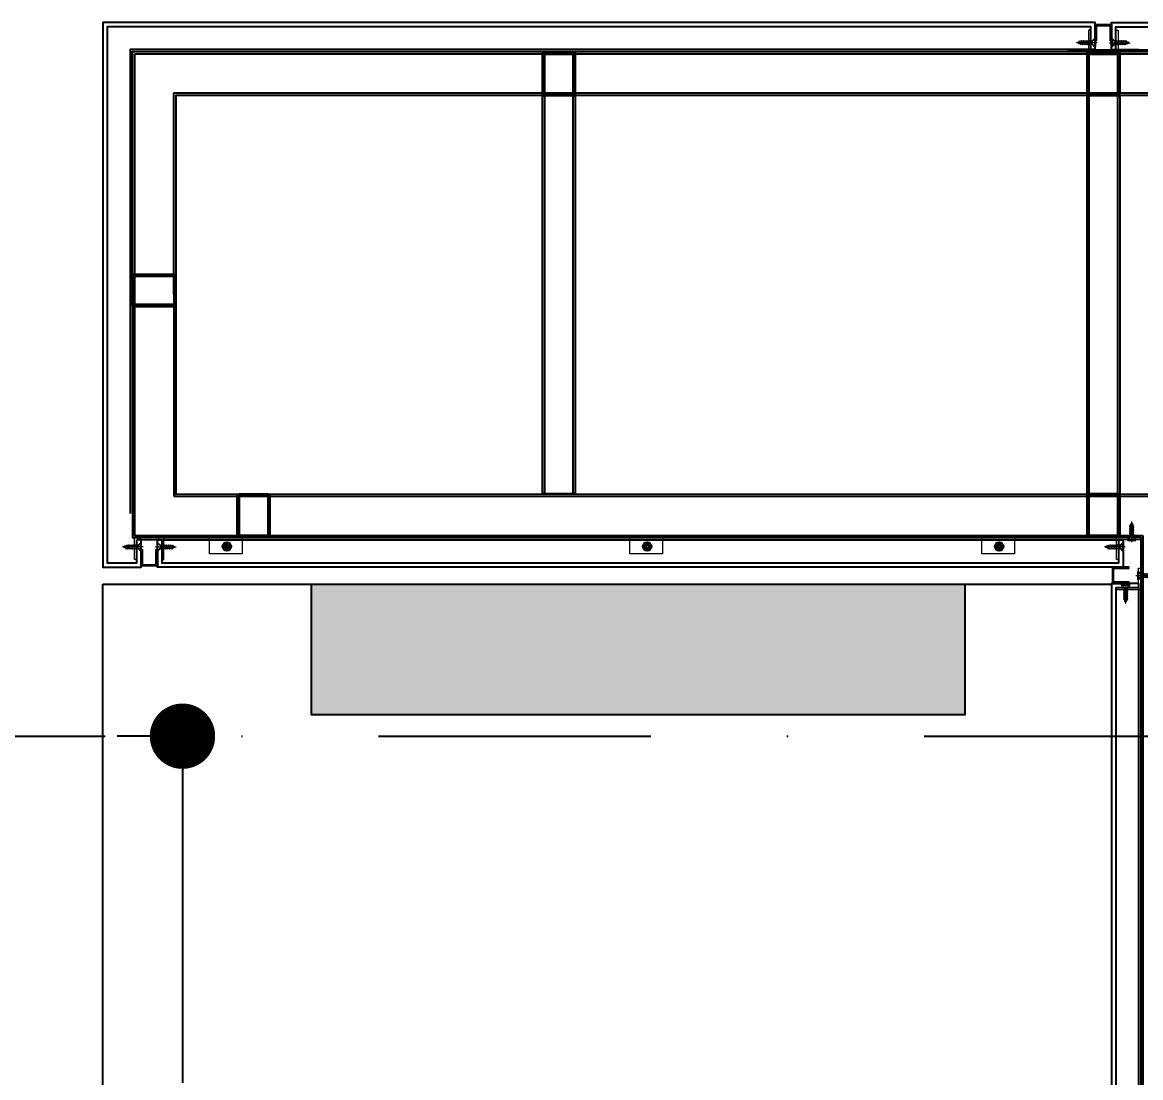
# Model space of a CAD drawing. Extents: x 58467 to 79089, y -33726 to -17391.
# Drawn here: x 68721 to 68823.6, y -18731.4 to -18634.5 of the extents above; entities that cross this region are included whole.
import ezdxf
from ezdxf.enums import TextEntityAlignment as Align

# ---------------------------------------------------------------- set-up
doc = ezdxf.new("R2010")
doc.units = 0
doc.header["$LTSCALE"] = 100
for name, pattern in [('DASHDOT', [1, 0.5, -0.25, 0, -0.25]), ('DASHDOT2', [0.5, 0.25, -0.125, 0, -0.125]), ('HIDDEN', [0.375, 0.25, -0.125])]:
    doc.linetypes.add(name, pattern=pattern)
for name, color, linetype, lineweight in [('ALG', 1, 'Continuous', 0), ('AX', 1, 'DASHDOT', 20), ('HSP', 251, 'Continuous', 30), ('PTR', 252, 'Continuous', 25)]:
    doc.layers.add(name, color=color, linetype=linetype, lineweight=lineweight)
doc.layers.add('ARC_KDY-ID-ED-01$0$BA_guide', color=230, linetype='Continuous', plot=False)
for name, color, linetype in [('BA_axis', 5, 'DASHDOT2'), ('BA_dim_ext', 185, 'Continuous'), ('CLG', 12, 'Continuous'), ('Kompozit', 122, 'Continuous'), ('VD', 11, 'Continuous')]:
    doc.layers.add(name, color=color, linetype=linetype)
doc.styles.add('dim', font='simplex.shx', dxfattribs={"width": 0.7})
doc.styles.add('text1', font='arial.ttf', dxfattribs={"height": 20})
doc.dimstyles.new('1_100', dxfattribs={"dimtxt": 8, "dimasz": 3, "dimexe": 6, "dimexo": 0, "dimgap": 2, "dimtad": 0, "dimdec": 1, "dimzin": 11, "dimtxsty": 'dim', "dimblk": 'DOT', "dimcen": 0, "dimdle": 1.25, "dimclrt": 256, "dimadec": 0, "dimazin": 0, "dimtfac": 1.25, "dimtdec": 1, "dimtix": 1, "dimtofl": 0, "dimtmove": 1, "dimatfit": 3, "dimldrblk": 'DOT', "dimfxl": 20, "dimfxlon": 1, "dimtolj": 1, "dimtzin": 0, "dimarcsym": 0})

# ---------------------------------------------------------------- blocks, each defined once
blk = doc.blocks.new('*U176')
blk.add_line((0, 0), (0, -696))
at = {"linetype": 'Continuous', "style": 'text1'}
blk.add_attdef('1', text='', height=40, dxfattribs=at).set_placement((0, 38), align=Align.MIDDLE)
blk = doc.blocks.new('AXIS')
at = {"layer": 'BA_axis', "rotation": 90}
blk.add_blockref('*U176', (56.44, -31148.27), dxfattribs=at)
blk = doc.blocks.new('_Dot')
at = {"color": 0, "linetype": 'ByBlock', "lineweight": -2}
blk.add_line((-0.5, 0), (-1, 0), dxfattribs=at)
at = {"color": 0, "linetype": 'ByBlock', "const_width": 0.5}
blk.add_lwpolyline([(-0.25, 0, 1), (0.25, 0, 1)], format="xyb", close=True, dxfattribs=at)
blk = doc.blocks.new('*D26')
at = {"layer": 'BA_dim_ext', "color": 0, "lineweight": -2, "transparency": 16777216}
for p, q in [((188.73, -31148.27), (182.73, -31148.27)), ((188.73, -31154.27), (188.73, -31180.09)), ((188.73, -31230.31), (188.73, -31204.49)), ((188.73, -31236.31), (182.73, -31236.31))]:
    blk.add_line(p, q, dxfattribs=at)
at = {"layer": 'DEFPOINTS', "color": 0, "transparency": 16777216}
for p in [(188.73, -31148.27), (188.73, -31148.27), (188.73, -31236.31)]:
    blk.add_point(p, dxfattribs=at)
at = {"layer": 'BA_dim_ext', "color": 0, "lineweight": -2, "transparency": 16777216, "xscale": 6, "yscale": 6, "zscale": 6}
for p, rotation in [((188.73, -31148.27), 90), ((188.73, -31236.31), 270)]:
    blk.add_blockref('_Dot', p, dxfattribs=dict(at, rotation=rotation))
at = {"layer": 'BA_dim_ext', "color": 2, "transparency": 16777216, "insert": (188.73, -31192.29), "char_height": 18, "attachment_point": 5, "rotation": 90, "style": 'dim'}
blk.add_mtext('\\A1;88', dxfattribs=at)
blk = doc.blocks.new('V39-YBG')
at = {"layer": 'VD'}
for p, q in [((-1.2, 1.2), (-2.8, 0.5)), ((-2.8, 0.5), (-2.8, -0.5)), ((-1.4, 0.4), (-2.8, 0.5)), ((-0.7, 0.7), (-1.4, 0.4)), ((-1.4, 0.4), (-1.4, -0.4)), ((-0.5, 2.8), (-1.2, 1.2)), ((-1.2, 1.2), (-0.7, 0.7)), ((-0.4, 1.4), (-0.7, 0.7)), ((-0.5, 2.8), (0.5, 2.8)), ((-0.4, 1.4), (-0.5, 2.8)), ((-0.4, 1.4), (0.4, 1.4)), ((0.4, 1.4), (0.5, 2.8)), ((0.4, 1.4), (0.7, 0.7)), ((0.5, 2.8), (1.2, 1.2)), ((0.7, 0.7), (1.2, 1.2)), ((0.7, 0.7), (1.4, 0.4)), ((1.2, 1.2), (2.8, 0.5)), ((1.4, 0.4), (2.8, 0.5)), ((1.4, 0.4), (1.4, -0.4)), ((2.8, 0.5), (2.8, -0.5)), ((-1.4, -0.4), (-2.8, -0.5)), ((-1.2, -1.2), (-2.8, -0.5)), ((-0.7, -0.7), (-1.4, -0.4)), ((-1.2, -1.2), (-0.7, -0.7)), ((-0.5, -2.8), (-1.2, -1.2)), ((-0.4, -1.4), (-0.7, -0.7)), ((-0.4, -1.4), (-0.5, -2.8)), ((-0.5, -2.8), (0.5, -2.8)), ((-0.4, -1.4), (0.4, -1.4)), ((0.4, -1.4), (0.7, -0.7)), ((0.4, -1.4), (0.5, -2.8)), ((0.5, -2.8), (1.2, -1.2)), ((0.7, -0.7), (1.4, -0.4)), ((0.7, -0.7), (1.2, -1.2)), ((1.2, -1.2), (2.8, -0.5)), ((1.4, -0.4), (2.8, -0.5))]:
    blk.add_line(p, q, dxfattribs=at)
blk.add_circle((0, 0), 3.95, dxfattribs=at)
blk = doc.blocks.new('39HB-16')
at = {"layer": 'AX'}
blk.add_line((1.9, 0), (-17.1, 0), dxfattribs=at)
at = {"layer": 'VD'}
for p, q in [((-15.7, 0), (-14.9, 0.4)), ((-14.5, -0.4), (-15.7, 0)), ((-14.9, 0.4), (-14.6, 1)), ((-14.6, 1), (-14.5, 0.6)), ((-14.5, 0.6), (-13.6, 1.1)), ((-13.6, 1.1), (-13.3, 2)), ((-13.3, 2), (-13, 1.1)), ((-13, 1.1), (-12, 1.1)), ((-12, 1.1), (-11.7, 2)), ((-11.7, 2), (-11.4, 1.1)), ((-11.4, 1.1), (-10.4, 1.1)), ((-10.4, 1.1), (-10.1, 2)), ((-10.1, 2), (-9.8, 1.1)), ((-9.8, 1.1), (-8.8, 1.1)), ((-8.8, 1.1), (-8.5, 2)), ((-8.5, 2), (-8.2, 1.1)), ((-8.2, 1.1), (-7.2, 1.1)), ((-7.2, 1.1), (-6.9, 2)), ((-6.9, 2), (-6.6, 1.1)), ((-6.6, 1.1), (-5.6, 1.1)), ((-5.6, 1.1), (-5.3, 2)), ((-5.3, 2), (-5.1, 1.1)), ((-5.1, 1.1), (-4.1, 1.1)), ((-4.1, 1.1), (-3.8, 2)), ((-3.8, 2), (-3.5, 1.1)), ((-3.5, 1.1), (-3, 1.1)), ((-2.7, 1.3), (-0.2, 3.8)), ((-0.2, 3.8), (0, 3.8)), ((-0.2, 3.8), (-0.2, -3.8)), ((0, 3.8), (0, -3.8)), ((-14.3, -1.2), (-14.5, -0.4)), ((-14.1, -0.6), (-14.3, -1.2)), ((-12.8, -1.1), (-14.1, -0.6)), ((-12.5, -2), (-12.8, -1.1)), ((-12.2, -1.1), (-12.5, -2)), ((-11.2, -1.1), (-12.2, -1.1)), ((-10.9, -2), (-11.2, -1.1)), ((-10.6, -1.1), (-10.9, -2)), ((-9.6, -1.1), (-10.6, -1.1)), ((-9.3, -2), (-9.6, -1.1)), ((-9, -1.1), (-9.3, -2)), ((-8, -1.1), (-9, -1.1)), ((-7.7, -2), (-8, -1.1)), ((-7.4, -1.1), (-7.7, -2)), ((-6.4, -1.1), (-7.4, -1.1)), ((-6.1, -2), (-6.4, -1.1)), ((-5.8, -1.1), (-6.1, -2)), ((-4.8, -1.1), (-5.8, -1.1)), ((-4.5, -2), (-4.8, -1.1)), ((-4.3, -1.1), (-4.5, -2)), ((-3.1, -1.1), (-4.3, -1.1)), ((-0.2, -3.8), (-2.7, -1.3)), ((0, -3.8), (-0.2, -3.8))]:
    blk.add_line(p, q, dxfattribs=at)
for centre, start, end in [((-3, 1.6), 270, 316.0052), ((-3.1, -1.6), 44.5508, 90)]:
    blk.add_arc(centre, 0.5, start, end, dxfattribs=at)
blk = doc.blocks.new('A$C56216D09')
h = blk.add_hatch(color=251)
h.dxf.hatch_style = 1
h.paths.add_polyline_path([(91.11, -0.21), (92.61, -0.21), (92.61, -1.71), (92.51, -1.71), (92.51, -0.31), (91.21, -0.31), (91.21, -1.71), (91.11, -1.71)])
h = blk.add_hatch(color=251)
h.dxf.hatch_style = 1
h.paths.add_polyline_path([(5, -49.91), (3.5, -49.91), (3.5, -48.41), (3.6, -48.41), (3.6, -49.81), (4.9, -49.81), (4.9, -48.41), (5, -48.41)])
h = blk.add_hatch(color=251)
h.dxf.hatch_style = 1
h.paths.add_polyline_path([(92.7, -50.01), (92.7, -51.51), (94.2, -51.51), (94.2, -51.41), (92.8, -51.41), (92.8, -50.11), (94.2, -50.11), (94.2, -50.01)])
at = {"layer": 'ARC_KDY-ID-ED-01$0$BA_guide'}
h = blk.add_hatch(color=251, dxfattribs=at)
h.dxf.hatch_style = 1
h.paths.add_polyline_path([(19.14, -51.58), (79.14, -51.58), (79.14, -63.58), (19.14, -63.58)])
at = {"layer": 'PTR'}
h = blk.add_hatch(dxfattribs=at)
h.set_pattern_fill('STEEL', color=256, scale=0.05, angle=450)
h.set_pattern_definition([(135, (1678.29795, -21281.32032), (-0.1122532015, -0.1122532015), []), (135, (1678.21857, -21281.32032), (-0.1122532015, -0.1122532015), [])])
h.paths.add_polyline_path([(43.16, -2.91), (43.16, -6.51), (40.56, -6.51), (40.56, -2.91)], flags=16)
edge = h.paths.add_edge_path()
edge.add_line((43.36, -2.91), (43.36, -6.51))
edge.add_arc((43.16, -6.51), 0.2, -90, 0, ccw=False)
edge.add_line((43.16, -6.71), (40.56, -6.71))
edge.add_arc((40.56, -6.51), 0.2, 180, 270, ccw=False)
edge.add_line((40.36, -6.51), (40.36, -2.91))
edge.add_arc((40.56, -2.91), 0.2, 90, 180, ccw=False)
edge.add_line((40.56, -2.71), (43.16, -2.71))
edge.add_arc((43.16, -2.91), 0.2, 0, 90, ccw=False)
h = blk.add_hatch(dxfattribs=at)
h.set_pattern_fill('STEEL', color=256, scale=0.05, angle=450)
h.set_pattern_definition([(135, (1728.29795, -21281.32045), (-0.1122532015, -0.1122532015), []), (135, (1728.21857, -21281.32045), (-0.1122532015, -0.1122532015), [])])
h.paths.add_polyline_path([(93.16, -2.91), (93.16, -6.51), (90.56, -6.51), (90.56, -2.91)], flags=16)
edge = h.paths.add_edge_path()
edge.add_line((93.36, -2.91), (93.36, -6.51))
edge.add_arc((93.16, -6.51), 0.2, 270, 360, ccw=False)
edge.add_line((93.16, -6.71), (90.56, -6.71))
edge.add_arc((90.56, -6.51), 0.2, 180, 270, ccw=False)
edge.add_line((90.36, -6.51), (90.36, -2.91))
edge.add_arc((90.56, -2.91), 0.2, 90, 180, ccw=False)
edge.add_line((90.56, -2.71), (93.16, -2.71))
edge.add_arc((93.16, -2.91), 0.2, 0, 90, ccw=False)
h = blk.add_hatch(dxfattribs=at)
h.set_pattern_fill('STEEL', color=256, scale=0.05, angle=360)
h.set_pattern_definition([(45, (-21271.91394, -1661.05411), (-0.1122532015, 0.1122532015), []), (45, (-21271.91394, -1660.97474), (-0.1122532015, 0.1122532015), [])])
h.paths.add_polyline_path([(6.5, -25.91), (2.9, -25.91), (2.9, -23.31), (6.5, -23.31)], flags=16)
edge = h.paths.add_edge_path()
edge.add_line((6.5, -26.11), (2.9, -26.11))
edge.add_arc((2.9, -25.91), 0.2, 180, 270, ccw=False)
edge.add_line((2.7, -25.91), (2.7, -23.31))
edge.add_arc((2.9, -23.31), 0.2, 90, 180, ccw=False)
edge.add_line((2.9, -23.11), (6.5, -23.11))
edge.add_arc((6.5, -23.31), 0.2, 0, 90, ccw=False)
edge.add_line((6.7, -23.31), (6.7, -25.91))
edge.add_arc((6.5, -25.91), 0.2, -90, 0, ccw=False)
h = blk.add_hatch(dxfattribs=at)
h.set_pattern_fill('STEEL', color=256, scale=0.05, angle=450)
h.set_pattern_definition([(135, (1650.26774, -21321.91307), (-0.1122532015, -0.1122532015), []), (135, (1650.18836, -21321.91307), (-0.1122532015, -0.1122532015), [])])
h.paths.add_polyline_path([(15.13, -43.5), (15.13, -47.1), (12.53, -47.1), (12.53, -43.5)], flags=16)
edge = h.paths.add_edge_path()
edge.add_line((15.33, -43.5), (15.33, -47.1))
edge.add_arc((15.13, -47.1), 0.2, -90, 0, ccw=False)
edge.add_line((15.13, -47.3), (12.53, -47.3))
edge.add_arc((12.53, -47.1), 0.2, 180, 270, ccw=False)
edge.add_line((12.33, -47.1), (12.33, -43.5))
edge.add_arc((12.53, -43.5), 0.2, 90, 180, ccw=False)
edge.add_line((12.53, -43.3), (15.13, -43.3))
edge.add_arc((15.13, -43.5), 0.2, 0, 90, ccw=False)
h = blk.add_hatch(dxfattribs=at)
h.set_pattern_fill('STEEL', color=256, scale=0.05, angle=450)
h.set_pattern_definition([(135, (1728.29795, -21321.9132), (-0.1122532015, -0.1122532015), []), (135, (1728.21858, -21321.9132), (-0.1122532015, -0.1122532015), [])])
h.paths.add_polyline_path([(93.16, -43.5), (93.16, -47.1), (90.56, -47.1), (90.56, -43.5)], flags=16)
edge = h.paths.add_edge_path()
edge.add_line((93.36, -43.5), (93.36, -47.1))
edge.add_arc((93.16, -47.1), 0.2, -90, 0, ccw=False)
edge.add_line((93.16, -47.3), (90.56, -47.3))
edge.add_arc((90.56, -47.1), 0.2, 180, 270, ccw=False)
edge.add_line((90.36, -47.1), (90.36, -43.5))
edge.add_arc((90.56, -43.5), 0.2, 90, 180, ccw=False)
edge.add_line((90.56, -43.3), (93.16, -43.3))
edge.add_arc((93.16, -43.5), 0.2, 0, 90, ccw=False)
for points in [[(91.11, -0.21), (92.61, -0.21), (92.61, -1.71), (92.51, -1.71), (92.51, -0.31), (91.21, -0.31), (91.21, -1.71), (91.11, -1.71)], [(5, -49.91), (3.5, -49.91), (3.5, -48.41), (3.6, -48.41), (3.6, -49.81), (4.9, -49.81), (4.9, -48.41), (5, -48.41)], [(92.7, -50.01), (92.7, -51.51), (94.2, -51.51), (94.2, -51.41), (92.8, -51.41), (92.8, -50.11), (94.2, -50.11), (94.2, -50.01)]]:
    blk.add_lwpolyline(points, close=True)
at = {"layer": 'ALG'}
for p, q in [((9.78, -47.51, 1.31), (12.78, -47.51, 1.31)), ((48.38, -47.51, 1.31), (51.38, -47.51, 1.31)), ((80.71, -47.51, 1.31), (83.71, -47.51, 1.31))]:
    blk.add_line(p, q, dxfattribs=at)
at = {"layer": 'ALG', "lineweight": 5, "ltscale": 10}
for points in [[(90.51, -0.71), (90.51, -2.71), (92.71, -2.71), (92.71, -2.51), (90.71, -2.51), (90.71, -0.71)], [(93.21, -0.71), (93.21, -2.71), (91.01, -2.71), (91.01, -2.51), (93.01, -2.51), (93.01, -0.71)], [(2.9, -49.31), (2.9, -47.31), (5.1, -47.31), (5.1, -47.51), (3.1, -47.51), (3.1, -49.31)], [(5.6, -49.31), (5.6, -47.31), (3.4, -47.31), (3.4, -47.51), (5.4, -47.51), (5.4, -49.31)], [(93.07, -49.31), (93.07, -47.31), (95.27, -47.31), (95.27, -47.51), (93.27, -47.51), (93.27, -49.31)], [(95.3, -50.11), (95.3, -52.11), (93.1, -52.11), (93.1, -51.91), (95.1, -51.91), (95.1, -50.11)]]:
    blk.add_lwpolyline(points, close=True, dxfattribs=at)
at = {"layer": 'ALG', "elevation": 1.31}
for points in [[(12.78, -47.31), (12.78, -48.81), (9.78, -48.81), (9.78, -47.31)], [(51.38, -47.31), (51.38, -48.81), (48.38, -48.81), (48.38, -47.31)], [(83.71, -47.31), (83.71, -48.81), (80.71, -48.81), (80.71, -47.31)]]:
    blk.add_lwpolyline(points, close=True, dxfattribs=at)
at = {"layer": 'ARC_KDY-ID-ED-01$0$BA_guide'}
blk.add_lwpolyline([(19.14, -51.58), (79.14, -51.58), (79.14, -63.58), (19.14, -63.58)], close=True, dxfattribs=at)
at = {"layer": 'CLG'}
for points in [[(190.01, -15.92), (190.01, -2.71), (2.69, -2.71), (2.7, -47.31), (95.3, -47.3), (95.3, -346.79), (99.1, -346.79)], [(186.01, -15.92), (186.01, -6.71), (6.69, -6.71), (6.7, -43.31), (99.3, -43.3), (99.3, -346.59)]]:
    blk.add_lwpolyline(points, dxfattribs=at)
at = {"layer": 'CLG', "linetype": 'HIDDEN', "ltscale": 10}
for points in [[(189.81, -15.92), (189.81, -2.91), (2.89, -2.91), (2.9, -47.11), (95.5, -47.1), (95.5, -346.59), (99.1, -346.59)], [(186.21, -15.92), (186.21, -6.51), (6.49, -6.51), (6.5, -43.51), (99.1, -43.5), (99.1, -346.59)]]:
    blk.add_lwpolyline(points, dxfattribs=at)
at = {"layer": 'CLG'}
for points in [[(43.36, -2.91), (43.36, -6.51, -0.414214), (43.16, -6.71), (40.56, -6.71, -0.414214), (40.36, -6.51), (40.36, -2.91, -0.414214), (40.56, -2.71), (43.16, -2.71, -0.414214)], [(93.36, -2.91), (93.36, -6.51, -0.414214), (93.16, -6.71), (90.56, -6.71, -0.414214), (90.36, -6.51), (90.36, -2.91, -0.414214), (90.56, -2.71), (93.16, -2.71, -0.414214)], [(6.5, -26.11), (2.9, -26.11, -0.414214), (2.7, -25.91), (2.7, -23.31, -0.414214), (2.9, -23.11), (6.5, -23.11, -0.414214), (6.7, -23.31), (6.7, -25.91, -0.414214)], [(15.33, -43.5), (15.33, -47.1, -0.414214), (15.13, -47.3), (12.53, -47.3, -0.414214), (12.33, -47.1), (12.33, -43.5, -0.414214), (12.53, -43.3), (15.13, -43.3, -0.414214)], [(93.36, -43.5), (93.36, -47.1, -0.414214), (93.16, -47.3), (90.56, -47.3, -0.414214), (90.36, -47.1), (90.36, -43.5, -0.414214), (90.56, -43.3), (93.16, -43.3, -0.414214)]]:
    blk.add_lwpolyline(points, format="xyb", close=True, dxfattribs=at)
for points in [[(43.16, -2.91), (43.16, -6.51), (40.56, -6.51), (40.56, -2.91)], [(93.16, -2.91), (93.16, -6.51), (90.56, -6.51), (90.56, -2.91)], [(40.36, -43.3), (40.36, -6.71), (43.36, -6.71), (43.36, -43.3)], [(90.36, -43.3), (90.36, -6.71), (93.36, -6.71), (93.36, -43.3)], [(6.5, -25.91), (2.9, -25.91), (2.9, -23.31), (6.5, -23.31)], [(15.13, -43.5), (15.13, -47.1), (12.53, -47.1), (12.53, -43.5)], [(93.16, -43.5), (93.16, -47.1), (90.56, -47.1), (90.56, -43.5)]]:
    blk.add_lwpolyline(points, close=True, dxfattribs=at)
at = {"layer": 'CLG', "linetype": 'HIDDEN', "ltscale": 10}
for points in [[(40.56, -43.3), (40.56, -6.71), (43.16, -6.71), (43.16, -43.3)], [(90.56, -43.3), (90.56, -6.71), (93.16, -6.71), (93.16, -43.3)]]:
    blk.add_lwpolyline(points, close=True, dxfattribs=at)
at = {"layer": 'Kompozit'}
blk.add_line((5.4, -47.51), (93.27, -47.51), dxfattribs=at)
for points in [[(91.11, -2.51), (91.11, -0.01), (0, 0), (0, -50.01), (3.5, -50.01), (3.5, -47.51), (3.1, -47.51)], [(92.61, -2.51), (92.61, -0.01), (192.7, 0), (192.7, -14.62), (190.2, -14.62), (190.2, -14.22), (190.6, -14.22)], [(90.71, -2.51), (90.71, -0.41), (0.4, -0.4), (0.4, -49.61), (3.1, -49.61), (3.1, -47.51)], [(93.01, -2.51), (93.01, -0.41), (192.3, -0.4), (192.3, -14.22), (190.6, -14.22), (190.6, -14.22)], [(88.61, -2.51), (91.11, -2.5), (2.5, -2.5), (2.5, -45.09)], [(95.11, -2.51), (92.61, -2.51), (190.2, -2.5), (190.2, -14.22)], [(93.67, -47.51), (93.67, -50.01), (5, -50.01), (5, -47.51), (5.4, -47.51), (5.4, -49.61), (93.27, -49.61), (93.27, -47.51), (93.67, -47.51)], [(95.1, -51.51), (92.6, -51.51), (92.6, -209.68), (95.1, -209.68)], [(95.1, -51.91), (93, -51.91), (93, -209.28), (95.1, -209.28)], [(95.1, -51.51), (95.1, -209.68)]]:
    blk.add_lwpolyline(points, dxfattribs=at)
blk.add_lwpolyline([(0, -51.58), (92.6, -51.58), (92.6, -209.68), (0, -209.68)], close=True, dxfattribs=at)
at = {"xscale": 0.1, "yscale": 0.1, "zscale": 0.1, "rotation": 270}
for p in [(11.37, -48.13, 1.31), (49.98, -48.13, 1.31), (82.3, -48.13, 1.31)]:
    blk.add_blockref('V39-YBG', p, dxfattribs=at)
at = {"layer": 'HSP', "yscale": 0.1, "zscale": 0.1}
for p, xscale in [((91.11, -1.87), 0.1), ((92.61, -1.87), -0.1), ((95.04, -50.79), -0.1)]:
    blk.add_blockref('39HB-16', p, dxfattribs=dict(at, xscale=xscale))
at = {"layer": 'HSP', "zscale": 0.1}
for p, xscale, yscale, rotation in [((94.47, -47.55), -0.1000000000000007, 0.1000000000000007, 90), ((3.5, -48.16), -0.1, 0.1, 180), ((5, -48.16), 0.1, 0.1, 180), ((93.67, -48.16), -0.1, 0.1, 180), ((93.9, -51.64), -0.1, 0.1, 270)]:
    blk.add_blockref('39HB-16', p, dxfattribs=dict(at, xscale=xscale, yscale=yscale, rotation=rotation))
blk = doc.blocks.new('OLCU')
at = {"layer": 'BA_dim_ext'}
dim = blk.add_linear_dim(base=(188.73, -31148.27), p1=(188.73, -31236.31), p2=(188.73, -31148.27), angle=90, dimstyle='1_100', override={"dimfxl": 2}, dxfattribs=at)
dim.commit()
dim.dimension.update_dxf_attribs({"geometry": '*D26', "text_midpoint": (188.73, -31192.29)})

msp = doc.modelspace()

# ---------------------------------------------------------------- block references
msp.add_blockref('A$C56216D09', (68728.36, -18634.53, -1.31))
at = {"layer": 'BA_axis'}
msp.add_blockref('AXIS', (68546.93, 12448.2), dxfattribs=at)
at = {"layer": 'BA_dim_ext'}
msp.add_blockref('OLCU', (68546.93, 12448.2), dxfattribs=at)

doc.saveas('drawing.dxf')
